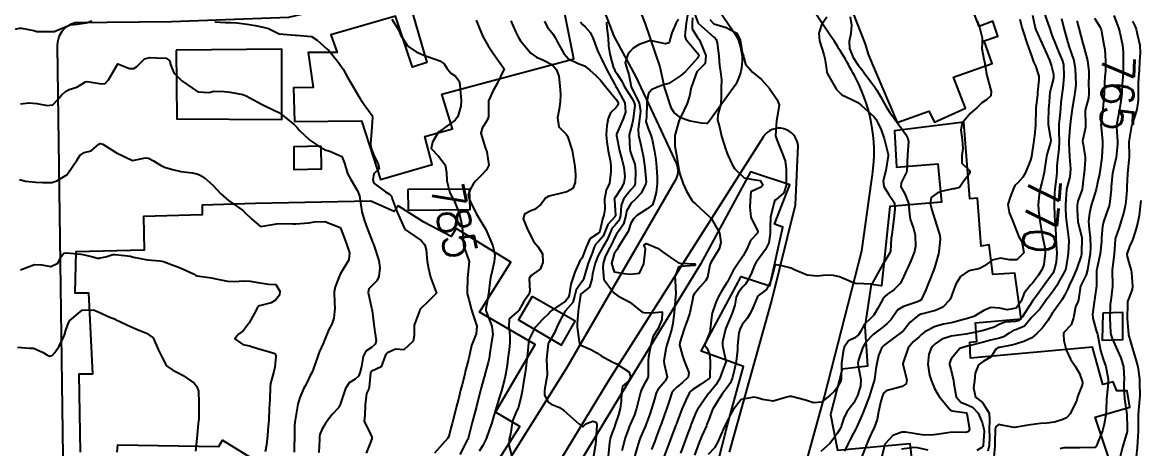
# Model space of a CAD drawing. Header units: metres. Extents: x 318500 to 325275, y 7408834 to 7428799.
# Drawn here: x 321905.5 to 322044.4, y 7422559.9 to 7422612.9 of the extents above; entities that cross this region are included whole.
import ezdxf
from ezdxf.enums import TextEntityAlignment as Align

# ---------------------------------------------------------------- set-up
doc = ezdxf.new("R2010")
doc.units = ezdxf.units.M
doc.header["$MEASUREMENT"] = 0
for name, color, linetype in [('Cotas', 45, 'Continuous'), ('Curvas de Nivel 1m', 11, 'Continuous'), ('Curvas de Nivel 5m', 15, 'Continuous'), ('Edificações', 30, 'Continuous'), ('Vias Primárias', 230, 'Continuous'), ('Vias Secundárias', 230, 'Continuous')]:
    doc.layers.add(name, color=color, linetype=linetype)
doc.styles.add('Style-STANDARD', font='STANDARD.shx')

msp = doc.modelspace()

# ---------------------------------------------------------------- linework, layer by layer
at = {"layer": 'Curvas de Nivel 1m', "flags": 128}
for points, elevation in [([(321988.17, 7422614.07), (321987.98, 7422612.81), (321987.8, 7422611.22), (321987.91, 7422610.81), (321989.36, 7422609.07), (321989.52, 7422608.79), (321989.51, 7422608.64), (321989.35, 7422608.45), (321987.86, 7422606.81), (321987.32, 7422606.28), (321985.79, 7422605.32), (321985.31, 7422605.16), (321985.05, 7422605.11), (321984.35, 7422604.86), (321983.65, 7422604.52), (321983.3, 7422604.07), (321983.07, 7422603.09), (321983.07, 7422602.87), (321983.02, 7422601.11), (321982.99, 7422600.87), (321982.97, 7422600.6), (321983.24, 7422599.73), (321983.59, 7422598.87), (321983.74, 7422598.35), (321984.02, 7422596.86), (321984.18, 7422595.87), (321984.29, 7422594.86), (321984.35, 7422593.67), (321984.36, 7422592.86), (321984.23, 7422591.76), (321984, 7422590.86), (321983.76, 7422590.22), (321983.11, 7422589.71), (321981.84, 7422588.89), (321981.46, 7422588.53), (321981.09, 7422587.95), (321980.84, 7422587.14), (321980.75, 7422586.9), (321980.1, 7422585.87), (321979.51, 7422584.92), (321979.33, 7422584.62), (321979.03, 7422584.14), (321978.7, 7422582.92), (321979, 7422581.89), (321980.21, 7422581.7), (321981, 7422581.61), (321982.15, 7422581.74), (321982.69, 7422582.87), (321982.89, 7422584.72), (321982.86, 7422584.87), (321982.71, 7422585.21), (321983.05, 7422585.43), (321984.4, 7422584.85), (321984.77, 7422584.58), (321985.04, 7422584.36), (321986.51, 7422583.34), (321987.02, 7422583), (321987.16, 7422582.96), (321989.02, 7422582.9), (321989.08, 7422582.79), (321989.07, 7422582.73), (321989.02, 7422582.69), (321987.26, 7422582.57), (321987.01, 7422582.48), (321986.57, 7422581.25), (321986.59, 7422580.82), (321986.66, 7422579.13), (321986.64, 7422578.82), (321986.52, 7422577.25), (321986.48, 7422576.82), (321986.29, 7422575.46), (321986.17, 7422574.83), (321985.89, 7422573.83), (321985.55, 7422572.83), (321985.42, 7422572.29), (321985.18, 7422570.84), (321985.23, 7422570.46), (321985.6, 7422568.83), (321985.35, 7422568.31), (321984.81, 7422567.69), (321984.44, 7422567.21), (321984.25, 7422566.85), (321984.01, 7422566.07), (321983.65, 7422564.86), (321983.43, 7422564.2), (321982.95, 7422562.87), (321982.9, 7422562.72), (321982.74, 7422562.37), (321982.28, 7422561.32), (321982.12, 7422560.88), (321981.86, 7422560.04), (321981.54, 7422558.89)], 778), ([(321988.74, 7422613.48), (321988.7, 7422612.8), (321988.72, 7422612.11), (321989.39, 7422611.01), (321989.56, 7422610.79), (321989.76, 7422610.41), (321990.4, 7422608.78), (321990.34, 7422607.78), (321989.33, 7422606.8), (321989.29, 7422606.75), (321988.58, 7422604.8), (321988.36, 7422603.74), (321988.07, 7422602.81), (321987.26, 7422601.09), (321987.14, 7422600.82), (321987.07, 7422600.63), (321986.56, 7422598.83), (321986.54, 7422597.5), (321986.69, 7422596.83), (321986.78, 7422596.41), (321987.02, 7422594.82), (321987.17, 7422594.03), (321987.57, 7422592.81), (321988.02, 7422591.93), (321988.68, 7422590.8), (321988.88, 7422590.56), (321989.12, 7422590.34), (321990.81, 7422588.77), (321991.1, 7422588.46), (321992.1, 7422586.75), (321992.29, 7422585.52), (321992.05, 7422584.75), (321991.02, 7422583.03), (321990.94, 7422582.86), (321990.92, 7422582.77), (321990.6, 7422581.17), (321990.37, 7422580.78), (321989.71, 7422580.04), (321988.96, 7422579.1), (321988.84, 7422578.91), (321988.81, 7422578.79), (321988.79, 7422578.62), (321988.41, 7422576.8), (321988.18, 7422576.05), (321987.71, 7422574.81), (321987.16, 7422573.1), (321987.14, 7422572.82), (321987.49, 7422571.43), (321987.73, 7422570.81), (321988.28, 7422569.36), (321988.19, 7422568.8), (321987.52, 7422568.11), (321986.81, 7422567.54), (321986.44, 7422567.19), (321986.19, 7422566.83), (321985.83, 7422565.79), (321985.53, 7422564.83), (321985.33, 7422564.27), (321984.82, 7422562.84), (321984.8, 7422562.79), (321984.75, 7422562.64), (321984.24, 7422561.34), (321984.05, 7422560.85), (321983.65, 7422559.8)], 777), ([(321988.72, 7422614.8), (321989.41, 7422612.9), (321989.45, 7422612.79), (321991.39, 7422611.08), (321991.56, 7422610.94), (321991.68, 7422610.77), (321991.8, 7422610.35), (321992.02, 7422608.76), (321992.1, 7422607.52), (321992.22, 7422606.76), (321992.35, 7422605.78), (321992.31, 7422604.75), (321992.32, 7422603.73), (321992.25, 7422602.76), (321991.91, 7422601.41), (321991.86, 7422600.76), (321992.09, 7422599.92), (321992.36, 7422598.75), (321992.89, 7422597.06), (321993.02, 7422596.74), (321993.07, 7422596.61), (321993.2, 7422596.31), (321993.67, 7422595.22), (321993.95, 7422594.73), (321995.16, 7422593.58), (321996.52, 7422593.34), (321997.16, 7422593.26), (321997.5, 7422592.68), (321997.34, 7422592.49), (321997.15, 7422592.39), (321995.99, 7422591.85), (321995.9, 7422590.7), (321995.88, 7422589.94), (321996.01, 7422588.7), (321996.85, 7422586.92), (321996.84, 7422586.69), (321995.97, 7422585.78), (321995.48, 7422584.71), (321995.34, 7422584.41), (321995.03, 7422583.89), (321994.24, 7422582.72), (321993.77, 7422581.97), (321993.12, 7422580.74), (321993.08, 7422580.65), (321992.99, 7422580.48), (321992.33, 7422579.39), (321991.93, 7422578.75), (321991.64, 7422578.07), (321991.21, 7422576.76), (321991.16, 7422576.54), (321990.96, 7422574.76), (321990.96, 7422574.71), (321990.9, 7422574.37), (321990.26, 7422572.77), (321990.53, 7422572.42), (321990.87, 7422571.63), (321990.96, 7422570.76), (321990.96, 7422570.66), (321990.92, 7422568.76), (321990.9, 7422568.69), (321990.83, 7422568.63), (321989.73, 7422567.87), (321988.81, 7422567.24), (321988.55, 7422567.05), (321988.32, 7422566.8), (321987.91, 7422565.92), (321987.44, 7422564.81), (321987.25, 7422564.34), (321986.75, 7422563.02), (321986.7, 7422562.87), (321986.68, 7422562.82), (321986.14, 7422561.41), (321985.92, 7422560.83), (321985.6, 7422559.95), (321985.17, 7422558.84)], 776), ([(322005.43, 7422613.56), (322004.79, 7422612.59), (322004.45, 7422611.55), (322004.55, 7422610.59), (322005.05, 7422608.9), (322005.15, 7422608.58), (322005.19, 7422608.41), (322005.35, 7422607.37), (322005.46, 7422606.7), (322005.5, 7422606.58), (322005.69, 7422606.22), (322006.65, 7422604.56), (322007.3, 7422603.9), (322008.53, 7422603.3), (322009.29, 7422602.93), (322009.79, 7422602.52), (322010.58, 7422601.82), (322011.27, 7422601.22), (322011.58, 7422600.81), (322011.75, 7422600.49), (322012.19, 7422599.54), (322012.57, 7422598.48), (322013.02, 7422596.65), (322013.05, 7422596.47), (322013.05, 7422596.33), (322012.78, 7422594.48), (322012.45, 7422593.2), (322012.53, 7422592.48), (322013.14, 7422591.52), (322013.83, 7422590.46), (322013.91, 7422589.66), (322013.75, 7422588.46), (322013.7, 7422587.85), (322013.5, 7422586.47), (322013.45, 7422586.08), (322013.35, 7422584.47), (322013.27, 7422584.23), (322013.03, 7422583.84), (322012.18, 7422582.48), (322011.77, 7422581.73), (322011.11, 7422580.5), (322011.06, 7422580.43), (322010.99, 7422580.37), (322009.07, 7422580.44), (322008.99, 7422580.45), (322008.74, 7422580.53), (322007, 7422581.26), (322006.08, 7422581.48), (322005, 7422581.44), (322004.26, 7422581.33), (322003, 7422581.47), (322001.52, 7422582.11), (322001.02, 7422582.33), (321999.84, 7422582.65), (321999.14, 7422582.77), (321999.02, 7422582.7), (321999, 7422582.66), (321998.56, 7422581.1), (321998.44, 7422580.67), (321997.96, 7422579.69), (321996.96, 7422578.93), (321996.84, 7422578.81), (321996.77, 7422578.69), (321996.24, 7422577.4), (321995.92, 7422576.7), (321995.54, 7422576.1), (321994.92, 7422575.35), (321994.61, 7422574.71), (321994.5, 7422574.31), (321994.35, 7422572.72), (321994.33, 7422572.17), (321994.17, 7422570.72), (321993.94, 7422569.63), (321993.7, 7422568.73), (321993.46, 7422568.09), (321992.81, 7422567.18), (321992.61, 7422566.93), (321992.49, 7422566.74), (321991.82, 7422565.71), (321991.24, 7422564.76), (321991.1, 7422564.44), (321990.76, 7422563.52), (321990.55, 7422562.96), (321990.47, 7422562.76), (321989.94, 7422561.56), (321989.63, 7422560.78), (321988.99, 7422559.08)], 774), ([(322008.36, 7422613.61), (322008.5, 7422612.54), (322008.43, 7422611.51), (322008.21, 7422610.54), (322008.26, 7422609.66), (322008.7, 7422608.54), (322009.35, 7422607.59), (322009.82, 7422607), (322010.15, 7422606.52), (322011.32, 7422604.98), (322011.65, 7422604.49), (322012.1, 7422603.68), (322012.78, 7422602.48), (322012.96, 7422602.16), (322013.27, 7422601.68), (322014.16, 7422600.46), (322015.24, 7422598.98), (322015.52, 7422598.45), (322015.58, 7422598.09), (322015.48, 7422596.45), (322015.39, 7422594.65), (322015.38, 7422594.45), (322015.34, 7422594.28), (322015.17, 7422593.94), (322014.67, 7422592.94), (322014.64, 7422592.46), (322015.14, 7422591.57), (322015.6, 7422590.44), (322015.7, 7422589.04), (322015.78, 7422588.44), (322016.23, 7422587.29), (322016.43, 7422586.43), (322016.45, 7422585.03), (322016.32, 7422584.43), (322015.86, 7422583.27), (322015.49, 7422582.44), (322015.35, 7422582.11), (322015, 7422581.36), (322014.71, 7422580.73), (322014.54, 7422580.45), (322013.77, 7422579.67), (322012.97, 7422579.1), (322012.64, 7422578.8), (322012.41, 7422578.48), (322011.73, 7422577.27), (322011.27, 7422576.5), (322011.12, 7422576.32), (322010.94, 7422576.18), (322010.1, 7422575.34), (322009.68, 7422574.52), (322009.39, 7422574.04), (322008.9, 7422573.67), (322008.14, 7422573.29), (322007.61, 7422572.54), (322007.45, 7422571.97), (322007.27, 7422570.55), (322007.28, 7422570.12), (322007.23, 7422568.55), (322007.13, 7422568.24), (322006.82, 7422567.6), (322006.34, 7422567.02), (322005.86, 7422566.56), (322004.79, 7422565.67), (322003.79, 7422565.6), (322002.79, 7422565.91), (322001.06, 7422566.37), (322000.8, 7422566.4), (322000.48, 7422566.32), (321998.79, 7422565.82), (321997.45, 7422566.02), (321996.8, 7422566.22), (321996.41, 7422566.29), (321994.79, 7422566), (321993.82, 7422564.72), (321993.45, 7422564.05), (321992.75, 7422562.74), (321992.13, 7422561.34), (321991.88, 7422560.75), (321991.47, 7422560), (321990.7, 7422559.16)], 773), ([(322032.41, 7422614.22), (322032.96, 7422612.68), (322033.09, 7422612.21), (322033.41, 7422611.31), (322033.84, 7422610.2), (322034.2, 7422609.38), (322034.7, 7422608.19), (322034.83, 7422607.66), (322034.88, 7422606.19), (322034.78, 7422604.72), (322034.7, 7422604.19), (322034.52, 7422602.96), (322034.46, 7422602.19), (322034.39, 7422601.31), (322034.28, 7422600.19), (322034.26, 7422599.18), (322034.3, 7422598.19), (322034.28, 7422597.13), (322034.16, 7422596.2), (322034.04, 7422595.05), (322034, 7422594.2), (322033.92, 7422593.44), (322033.76, 7422592.2), (322033.71, 7422591.63), (322033.67, 7422590.2), (322033.74, 7422588.83), (322033.79, 7422588.2), (322033.85, 7422587.43), (322033.9, 7422586.2), (322033.95, 7422585.3), (322034.01, 7422584.2), (322033.94, 7422583.1), (322033.75, 7422582.2), (322033.52, 7422581.7), (322033, 7422580.97), (322032.67, 7422580.54), (322032.43, 7422580.22), (322031.82, 7422579.37), (322030.98, 7422578.23), (322029.71, 7422576.25), (322029.35, 7422575.84), (322028.93, 7422575.7), (322027.6, 7422575.61), (322026.93, 7422575.37), (322026.22, 7422575), (322024.91, 7422574.59), (322023.75, 7422574.33), (322022.91, 7422574.18), (322022.72, 7422574.15), (322020.9, 7422573.87), (322019.75, 7422573.53), (322018.89, 7422572.92), (322018.62, 7422572.66), (322018.41, 7422572.4), (322018.13, 7422571.66), (322017.97, 7422570.4), (322018.2, 7422569.04), (322018.42, 7422568.4), (322018.82, 7422567.4), (322019.39, 7422566.38), (322020.78, 7422564.74), (322021.03, 7422564.62), (322022.78, 7422564.36), (322022.81, 7422564.34), (322022.83, 7422564.29), (322023.15, 7422562.33), (322023.06, 7422562.02), (322022.74, 7422561.9), (322021.17, 7422561.94), (322020.74, 7422561.91), (322019.4, 7422561.72), (322018.74, 7422561.64), (322017.55, 7422561.59), (322016.74, 7422561.7), (322015.21, 7422561.97), (322014.74, 7422561.97), (322013.66, 7422561.53), (322012.72, 7422560.54), (322012.69, 7422560.5), (322012.68, 7422560.47), (322012.66, 7422560.42), (322012.17, 7422558.48)], 769), ([(321896.43, 7422612.99), (321897.39, 7422612.86), (321898.72, 7422612.68), (321899.39, 7422612.59), (321901.07, 7422612.28), (321901.38, 7422612.19), (321902.41, 7422611.95), (321903.38, 7422611.86), (321904.01, 7422611.93), (321905.11, 7422612.19), (321905.38, 7422612.2), (321906.91, 7422611.89), (321907.29, 7422611.79), (321907.38, 7422611.79), (321907.46, 7422611.79), (321909.39, 7422611.75), (321909.47, 7422611.78), (321909.62, 7422611.86), (321911.4, 7422612.6), (321912.26, 7422612.68), (321913.4, 7422612.85), (321914.11, 7422613.09)], 786), ([(321929.4, 7422612.96), (321930.71, 7422612.87), (321931.4, 7422612.87), (321932.12, 7422612.83), (321933.4, 7422612.7), (321934.4, 7422612.52), (321935.4, 7422612.31), (321936.06, 7422612.16), (321937.39, 7422611.48), (321939.39, 7422611.3), (321939.55, 7422611.3), (321941.39, 7422611.15), (321942.11, 7422610.69), (321943.36, 7422609.59), (321943.56, 7422609.4), (321944.63, 7422608.09), (321945.15, 7422607.38), (321945.33, 7422607.1), (321945.94, 7422606), (321946.31, 7422605.37), (321947.29, 7422603.68), (321947.5, 7422603.35), (321948.05, 7422602.56), (321948.93, 7422601.32), (321948.99, 7422601.07), (321948.87, 7422599.33), (321948.72, 7422597.82), (321948.78, 7422597.33), (321949.18, 7422596.29), (321949.69, 7422595.31), (321949.8, 7422594.68), (321949.16, 7422594.06), (321949.01, 7422593.32), (321949.14, 7422592.91), (321950.61, 7422591.82), (321951.12, 7422591.55), (321951.33, 7422591.3), (321951.44, 7422590.98), (321952.06, 7422589.29), (321952.38, 7422588.58), (321952.96, 7422587.27), (321953.07, 7422587.12), (321953.45, 7422586.88), (321955.05, 7422585.8), (321955.48, 7422585.24), (321955.65, 7422584.61), (321955.8, 7422583.23), (321955.93, 7422582.3), (321956.19, 7422581.23), (321956.96, 7422579.22), (321955.95, 7422578.23), (321954.93, 7422577.24), (321954.17, 7422575.25), (321954.16, 7422573.98), (321954.06, 7422573.25), (321952.87, 7422572.18), (321951.84, 7422572.26), (321950.86, 7422571.82), (321950.62, 7422571.54), (321950.51, 7422571.3), (321950.07, 7422570.08), (321948.83, 7422569.48), (321948.75, 7422569.32), (321948.58, 7422567.55), (321948.52, 7422567.32), (321948.23, 7422566.77), (321948.09, 7422565.33), (321948.03, 7422564.06), (321947.97, 7422563.33), (321948.73, 7422561.71), (321948.9, 7422561.32), (321948.9, 7422561.14), (321948.71, 7422560.59), (321948.19, 7422559.33)], 786), ([(321961.86, 7422613.16), (321962.19, 7422612.37), (321962.69, 7422611.15), (321963.37, 7422609.98), (321963.94, 7422609.13), (321965.33, 7422607.11), (321964.39, 7422605.12), (321963.99, 7422604.44), (321963.4, 7422603.14), (321963.39, 7422603.03), (321963.42, 7422601.14), (321963.25, 7422600.74), (321962.61, 7422599.77), (321962.44, 7422599.15), (321963, 7422597.34), (321963.08, 7422597.14), (321963.19, 7422596.79), (321963.45, 7422595.14), (321963.16, 7422594.58), (321962.46, 7422593.84), (321961.8, 7422593.15), (321961.5, 7422592.8), (321961.13, 7422592.14), (321960.88, 7422591.4), (321960.91, 7422591.16), (321961.11, 7422590.67), (321961.87, 7422589.15), (321963.07, 7422587.14), (321963.96, 7422585.13), (321964.2, 7422583.95), (321964.12, 7422583.12), (321963.87, 7422582), (321963.64, 7422581.13), (321963.55, 7422580.56), (321963.42, 7422579.13), (321963.09, 7422577.29), (321963.07, 7422577.14), (321963.12, 7422576.95), (321963.83, 7422575.13), (321963.92, 7422574.1), (321963.76, 7422573.13), (321963.55, 7422571.82), (321963.47, 7422571.13), (321963.37, 7422570.62), (321962.96, 7422569.14), (321962.93, 7422569.04), (321962.82, 7422568.68), (321962.47, 7422567.47), (321962.39, 7422567.14), (321962.07, 7422565.86), (321961.89, 7422565.15), (321961.67, 7422564.25), (321961.39, 7422563.15), (321961.26, 7422562.64), (321960.88, 7422561.16), (321960.83, 7422561.05), (321960.72, 7422560.87), (321959.84, 7422559.17)], 784), ([(321966.19, 7422613.1), (321966.74, 7422611.75), (321967.07, 7422611.09), (321967.38, 7422610.59), (321968.65, 7422609.07), (321969.35, 7422608.56), (321970.14, 7422608.26), (321971.34, 7422607.64), (321971.86, 7422607.02), (321972.12, 7422606.22), (321972.27, 7422605.02), (321972.36, 7422603.95), (321972.32, 7422603.02), (321972.18, 7422602.1), (321971.99, 7422601.02), (321972.15, 7422599.93), (321973.04, 7422599), (321973.23, 7422598.75), (321973.8, 7422596.99), (321973.94, 7422596.24), (321974.12, 7422594.99), (321974.2, 7422593.95), (321974.19, 7422592.99), (321973.88, 7422592.25), (321973.13, 7422591.84), (321972.48, 7422591.66), (321971.12, 7422591.33), (321970.88, 7422591.28), (321970.48, 7422591.04), (321969.92, 7422590.24), (321969.1, 7422589.64), (321968.68, 7422589.48), (321967.86, 7422589.07), (321967.7, 7422588.46), (321968.27, 7422587.07), (321969.05, 7422585.63), (321969.55, 7422585.05), (321970.12, 7422584.13), (321970.15, 7422583.04), (321969.83, 7422582.23), (321969, 7422581.64), (321968.67, 7422581.39), (321968.46, 7422581.07), (321968.54, 7422579.49), (321968.41, 7422579.07), (321967.81, 7422578.21), (321967.18, 7422577.08), (321967.06, 7422576.95), (321966.94, 7422576.88), (321965.98, 7422576.04), (321965.91, 7422575.1), (321966.04, 7422573.94), (321966.04, 7422573.09), (321965.95, 7422572.17), (321965.82, 7422571.1), (321965.71, 7422570.23), (321965.53, 7422569.1), (321965.4, 7422568.52), (321965, 7422567.11), (321964.79, 7422566.46), (321964.38, 7422565.12), (321964.03, 7422563.85), (321963.8, 7422563.12), (321963.52, 7422562.34), (321963.1, 7422561.13), (321962.71, 7422560.3), (321962.26, 7422559.59)], 783), ([(321970.35, 7422613.05), (321970.71, 7422612.35), (321971.39, 7422611.46), (321971.67, 7422611.03), (321971.96, 7422610.45), (321972.77, 7422609.02), (321973.35, 7422608.38), (321974.55, 7422607.79), (321975.34, 7422607.5), (321976, 7422606.97), (321976.7, 7422606.34), (321977.32, 7422605.74), (321977.93, 7422604.94), (321979.29, 7422603.29), (321979.5, 7422602.93), (321979.51, 7422602.69), (321979.27, 7422602.32), (321978.54, 7422601.65), (321978.28, 7422600.94), (321978.1, 7422600.08), (321978.03, 7422598.94), (321978.1, 7422598.05), (321978.29, 7422596.94), (321978.58, 7422595.54), (321978.62, 7422594.94), (321978.61, 7422594.38), (321978.43, 7422592.93), (321978.03, 7422592.04), (321977.82, 7422590.94), (321977.85, 7422589.68), (321977.74, 7422588.94), (321977.58, 7422588.45), (321977.25, 7422586.95), (321977.2, 7422586.81), (321977.07, 7422586.69), (321976.01, 7422586.01), (321975.54, 7422584.97), (321975.03, 7422583.62), (321974.77, 7422583.24), (321974.61, 7422582.98), (321974.14, 7422581.85), (321973.84, 7422580.99), (321973.64, 7422580.34), (321973.41, 7422579), (321973.31, 7422578.65), (321972.95, 7422578.26), (321971.17, 7422577.03), (321971.05, 7422576.91), (321970.94, 7422576.75), (321970.07, 7422575.9), (321969.27, 7422575.05), (321969.12, 7422574.84), (321968.9, 7422574.43), (321968.45, 7422573.51), (321968.37, 7422573.07), (321968.24, 7422571.69), (321968.16, 7422571.07), (321968.02, 7422569.89), (321967.92, 7422569.07), (321967.77, 7422568.11), (321967.59, 7422567.07), (321967.45, 7422566.41), (321967.11, 7422565.08), (321967.02, 7422564.83), (321966.77, 7422564.27), (321966.41, 7422563.43), (321966.34, 7422563.09), (321966.13, 7422561.69), (321965.98, 7422561.09), (321965.94, 7422560.32), (321966.25, 7422559.09)], 782), ([(321974.84, 7422612.99), (321975.08, 7422612.65), (321975.4, 7422612.37), (321976.05, 7422611.63), (321976.37, 7422610.97), (321976.93, 7422609.4), (321977.14, 7422608.95), (321977.35, 7422608.54), (321978.15, 7422606.94), (321979.08, 7422605.17), (321979.21, 7422604.93), (321979.31, 7422604.79), (321980.33, 7422602.91), (321980.43, 7422601.74), (321980.14, 7422600.92), (321979.32, 7422599.02), (321979.3, 7422598.93), (321979.29, 7422598.86), (321979.68, 7422596.92), (321980.01, 7422595.74), (321980.21, 7422594.91), (321980.33, 7422593.74), (321980.2, 7422592.91), (321979.84, 7422592.21), (321979.12, 7422591.11), (321979.05, 7422590.99), (321979.03, 7422590.92), (321979.04, 7422590.84), (321979.11, 7422590.19), (321979.2, 7422588.92), (321979.19, 7422588.83), (321979.1, 7422588.73), (321978.23, 7422587.79), (321977.9, 7422586.94), (321977.66, 7422586.34), (321977.05, 7422585.64), (321976.7, 7422585.3), (321976.53, 7422584.96), (321976.27, 7422584.2), (321975.79, 7422582.97), (321975.6, 7422582.38), (321975.21, 7422580.98), (321975.14, 7422580.82), (321974.98, 7422580.64), (321974.29, 7422579.67), (321974.12, 7422578.99), (321973.86, 7422578.08), (321972.94, 7422577), (321972.21, 7422575.72), (321971.89, 7422575.02), (321971.62, 7422574.3), (321970.88, 7422573.11), (321970.85, 7422573.06), (321970.83, 7422573.03), (321970.82, 7422572.97), (321970.62, 7422571.03), (321970.68, 7422569.18), (321970.68, 7422569.03), (321970.41, 7422567.43), (321970.34, 7422567.04), (321970.35, 7422566.59), (321970.79, 7422565.74), (321971.2, 7422565.44), (321972.23, 7422565.01), (321972.77, 7422564.65), (321974.64, 7422562.98), (321974.75, 7422562.89), (321975.11, 7422562.61), (321975.48, 7422562.97), (321976.37, 7422563.34), (321976.75, 7422563.18), (321976.86, 7422562.95), (321976.86, 7422562.83), (321976.75, 7422560.95), (321976.71, 7422560.43), (321976.46, 7422558.95)], 781), ([(321987, 7422613.25), (321986.72, 7422612.83), (321986.17, 7422611.61), (321985.96, 7422610.84), (321985.84, 7422610.38), (321985.38, 7422610.22), (321983.64, 7422610.62), (321983.39, 7422610.63), (321982.12, 7422610.15), (321981.37, 7422609.68), (321980.99, 7422609.28), (321980.73, 7422608.91), (321980.4, 7422607.86), (321980.68, 7422606.91), (321980.84, 7422606.42), (321981.14, 7422604.9), (321981.3, 7422604.53), (321982.14, 7422602.89), (321982.29, 7422601.86), (321982.16, 7422600.89), (321981.98, 7422599.63), (321982.02, 7422598.89), (321982.27, 7422597.83), (321982.49, 7422596.88), (321982.62, 7422596.3), (321982.83, 7422594.88), (321982.98, 7422593.05), (321982.95, 7422592.87), (321982.35, 7422591.66), (321981.61, 7422590.89), (321981.12, 7422590.43), (321980.56, 7422589.45), (321980.46, 7422588.91), (321980.18, 7422587.81), (321979.56, 7422586.92), (321979.34, 7422586.64), (321979.06, 7422586.11), (321978.67, 7422585.3), (321978.48, 7422584.93), (321977.89, 7422583.8), (321977.64, 7422582.94), (321977.59, 7422582.37), (321977.75, 7422580.94), (321978.97, 7422579.28), (321979.47, 7422578.91), (321980.95, 7422578.12), (321981.62, 7422577.57), (321982.51, 7422576.88), (321982.94, 7422576.77), (321984.09, 7422576.85), (321984.94, 7422576.92), (321984.98, 7422576.84), (321984.98, 7422576.8), (321984.93, 7422575.96), (321984.49, 7422574.85), (321983.85, 7422573.9), (321983.56, 7422572.86), (321983.27, 7422571.27), (321983.23, 7422570.86), (321983.26, 7422570.46), (321983.25, 7422568.86), (321983.13, 7422568.56), (321982.82, 7422568.04), (321982.42, 7422567.26), (321982.29, 7422566.88), (321982.12, 7422566.21), (321981.8, 7422564.88), (321981.54, 7422564.12), (321980.99, 7422562.9), (321980.92, 7422562.73), (321980.74, 7422562.24), (321980.39, 7422561.23), (321980.29, 7422560.9), (321979.96, 7422559.65)], 779), ([(322024.14, 7422613.04), (322024.42, 7422612.32), (322024.73, 7422610.99), (322024.76, 7422610.32), (322024.72, 7422609.66), (322024.94, 7422608.32), (322025.03, 7422607.99), (322025.34, 7422606.31), (322025.87, 7422604.3), (322025.83, 7422603.78), (322025.29, 7422603.26), (322024.72, 7422602.89), (322024.14, 7422602.33), (322023.27, 7422601.58), (322022.25, 7422600.36), (322022.09, 7422599.51), (322022.27, 7422598.35), (322022.34, 7422597.22), (322022.21, 7422596.35), (322022.22, 7422595.38), (322023.18, 7422594.5), (322023.23, 7422594.39), (322023.23, 7422594.34), (322023.23, 7422594.29), (322023.18, 7422594.09), (322022.41, 7422593.1), (322021.91, 7422592.36), (322021.3, 7422592.22), (322021.15, 7422592.2), (322019.66, 7422591.87), (322019.14, 7422591.68), (322018.39, 7422591.14), (322018.26, 7422590.4), (322018.44, 7422589.73), (322018.84, 7422588.39), (322019.09, 7422587.62), (322019.47, 7422586.39), (322019.51, 7422585.94), (322019.36, 7422584.39), (322019.31, 7422584.11), (322019.03, 7422583.09), (322018.8, 7422582.39), (322018.31, 7422581.09), (322018.04, 7422580.4), (322017.74, 7422579.65), (322017.16, 7422578.42), (322016.96, 7422578.27), (322016.69, 7422578.15), (322014.95, 7422577.57), (322014.26, 7422577.15), (322013.75, 7422576.46), (322013.42, 7422575.98), (322012.93, 7422575.47), (322012.39, 7422575), (322011.74, 7422574.49), (322011.26, 7422574.14), (322010.9, 7422573.8), (322010.3, 7422573.1), (322009.92, 7422572.51), (322009.4, 7422571.06), (322009.31, 7422570.52), (322009.37, 7422570), (322009.68, 7422568.52), (322009.64, 7422567.69), (322009.27, 7422566.52), (322008.79, 7422565.6), (322008.32, 7422565), (322007.98, 7422564.54), (322007.57, 7422563.74), (322007.16, 7422562.55), (322007.03, 7422562.26), (322006.74, 7422561.79), (322006.21, 7422561.07), (322005.81, 7422560.56), (322004.71, 7422559.53)], 772), ([(322029.43, 7422613.31), (322029.61, 7422612.45), (322029.67, 7422612.26), (322029.78, 7422611.88), (322030.33, 7422610.25), (322030.88, 7422608.73), (322031.03, 7422608.23), (322031.12, 7422607.99), (322031.35, 7422607.51), (322031.78, 7422606.23), (322031.8, 7422605.76), (322031.63, 7422604.23), (322031.6, 7422603.93), (322031.43, 7422602.23), (322031.42, 7422602.09), (322031.37, 7422600.23), (322031.36, 7422600.13), (322031.24, 7422598.81), (322031.16, 7422598.3), (322031.15, 7422598.23), (322030.91, 7422596.53), (322030.87, 7422596.23), (322030.75, 7422595.79), (322030.12, 7422594.25), (322029.78, 7422593.64), (322029.16, 7422592.96), (322028.79, 7422592.63), (322028.64, 7422592.27), (322028.22, 7422591.19), (322027.94, 7422590.28), (322028.09, 7422589.26), (322028.51, 7422588.27), (322029.08, 7422586.79), (322029.31, 7422586.26), (322029.65, 7422585.66), (322029.93, 7422584.25), (322029.03, 7422583.38), (322028.15, 7422583.4), (322027.03, 7422583.6), (322026, 7422583.33), (322025.02, 7422582.64), (322024.45, 7422582.32), (322023.29, 7422582.06), (322023.01, 7422581.98), (322022.04, 7422581.32), (322021.47, 7422580.36), (322021.34, 7422580.01), (322020.97, 7422579.04), (322020.79, 7422578.55), (322020.7, 7422578.37), (322019.85, 7422577.48), (322018.95, 7422577.08), (322017.15, 7422576.62), (322016.94, 7422576.54), (322016.73, 7422576.42), (322015.77, 7422575.59), (322014.91, 7422574.53), (322014.88, 7422574.48), (322014.84, 7422574.45), (322013.72, 7422573.64), (322012.89, 7422573.03), (322012.57, 7422572.79), (322012.26, 7422572.48), (322011.88, 7422571.49), (322011.64, 7422570.49), (322011.52, 7422569.82), (322011.35, 7422568.49), (322011.24, 7422568.08), (322010.8, 7422566.62), (322010.78, 7422566.52), (322010.77, 7422566.5), (322010.75, 7422566.45), (322009.98, 7422564.51), (322009.64, 7422563.65), (322009.12, 7422562.52), (322008.99, 7422562.28), (322008.74, 7422561.82), (322008.29, 7422560.97), (322008.08, 7422560.54), (322007.64, 7422559.61)], 771), ([(322034.61, 7422613.37), (322034.9, 7422612.19), (322035.39, 7422610.37), (322035.45, 7422610.18), (322035.48, 7422610.09), (322036.14, 7422608.17), (322036.31, 7422607.13), (322036.35, 7422606.16), (322036.36, 7422605.13), (322036.27, 7422604.17), (322036.12, 7422603.34), (322035.93, 7422602.17), (322035.7, 7422600.61), (322035.66, 7422600.17), (322035.63, 7422599.8), (322035.53, 7422598.18), (322035.53, 7422597.87), (322035.59, 7422596.17), (322035.7, 7422594.68), (322035.69, 7422594.17), (322035.63, 7422593.72), (322035.24, 7422592.18), (322035.23, 7422592.1), (322035.13, 7422590.92), (322035.08, 7422590.22), (322035.08, 7422590.18), (322035.08, 7422590.14), (322035.11, 7422589.59), (322035.19, 7422588.27), (322035.2, 7422588.18), (322035.22, 7422588.06), (322035.48, 7422586.17), (322035.51, 7422585.73), (322035.43, 7422584.17), (322035.15, 7422582.31), (322035.11, 7422582.18), (322035.09, 7422582.11), (322035.02, 7422581.98), (322034.37, 7422580.81), (322034.01, 7422580.19), (322033.62, 7422579.56), (322032.97, 7422578.75), (322032.73, 7422578.45), (322032.57, 7422578.21), (322031.91, 7422577.26), (322030.94, 7422576.29), (322030.89, 7422576.23), (322030.02, 7422575.15), (322028.92, 7422574.68), (322028.59, 7422574.59), (322028.1, 7422574.27), (322027.39, 7422573.79), (322026.9, 7422573.64), (322025.79, 7422573.4), (322024.89, 7422573.14), (322023.28, 7422572.72), (322022.88, 7422572.64), (322021.97, 7422572.35), (322020.87, 7422571.08), (322020.7, 7422570.53), (322020.7, 7422570.37), (322020.85, 7422569.78), (322021.19, 7422568.36), (322021.24, 7422567.95), (322021.53, 7422566.36), (322022.11, 7422565.67), (322022.79, 7422565.41), (322023.54, 7422565.08), (322024.24, 7422564.32), (322024.76, 7422563.15), (322024.96, 7422562.31), (322024.97, 7422562.09), (322024.86, 7422560.31), (322024.84, 7422560.19), (322024.72, 7422560.04), (322024.07, 7422559.67)], 768), ([(322036.5, 7422613.1), (322036.75, 7422612.17), (322037.26, 7422610.29), (322037.3, 7422610.16), (322037.39, 7422609.86), (322037.83, 7422608.15), (322037.99, 7422606.78), (322037.98, 7422606.14), (322037.97, 7422605.5), (322038.01, 7422604.14), (322037.95, 7422603.49), (322037.6, 7422602.15), (322037.56, 7422601.87), (322037.6, 7422600.15), (322037.58, 7422599.82), (322037.23, 7422598.33), (322037.2, 7422598.18), (322037.2, 7422598.15), (322037.23, 7422597.97), (322037.52, 7422596.15), (322037.53, 7422595.82), (322037.4, 7422594.15), (322037.38, 7422593.95), (322037.16, 7422592.15), (322037.15, 7422592.11), (322036.62, 7422590.66), (322036.55, 7422590.16), (322036.54, 7422589.58), (322036.63, 7422588.16), (322037.07, 7422586.3), (322037.11, 7422586.15), (322037.12, 7422586.1), (322037.1, 7422584.15), (322037.1, 7422584.09), (322037.04, 7422583.88), (322036.45, 7422582.16), (322036.01, 7422581.16), (322035.54, 7422580.17), (322035.37, 7422579.79), (322034.97, 7422578.96), (322034.69, 7422578.46), (322034.51, 7422578.19), (322033.45, 7422576.71), (322033.13, 7422576.21), (322033.06, 7422576.09), (322032.94, 7422575.88), (322032.22, 7422574.91), (322031.55, 7422574.22), (322031.22, 7422573.92), (322030.9, 7422573.69), (322029.92, 7422573.22), (322028.89, 7422572.91), (322028.38, 7422572.77), (322026.88, 7422572.49), (322026.72, 7422572.46), (322026.46, 7422572.29), (322025.86, 7422571.31), (322024.86, 7422570.73), (322024.28, 7422570.32), (322023.87, 7422569.3), (322023.77, 7422568.33), (322023.67, 7422567.48), (322023.9, 7422566.32), (322024.41, 7422565.93), (322024.79, 7422565.63), (322025.63, 7422564.3), (322025.64, 7422563.43), (322025.62, 7422562.3), (322025.65, 7422561.39), (322025.6, 7422560.3), (322025.44, 7422559.57)], 767), ([(322038.7, 7422613.41), (322039.42, 7422612.3), (322039.48, 7422612.19), (322039.5, 7422612.13), (322039.54, 7422612.01), (322039.88, 7422610.12), (322039.97, 7422609.54), (322040.08, 7422608.12), (322040.05, 7422606.82), (322039.99, 7422606.12), (322039.96, 7422605.49), (322039.9, 7422604.12), (322039.86, 7422603.56), (322039.74, 7422602.12), (322039.52, 7422600.38), (322039.49, 7422600.13), (322039.51, 7422599.87), (322039.69, 7422598.12), (322039.7, 7422597.64), (322039.6, 7422596.12), (322039.36, 7422594.31), (322039.33, 7422594.13), (322039.31, 7422594), (322039.17, 7422593.36), (322038.94, 7422592.34), (322038.89, 7422592.13), (322038.48, 7422590.78), (322038.28, 7422590.14), (322038.07, 7422589.18), (322037.97, 7422588.14), (322038.03, 7422587.2), (322038.16, 7422586.14), (322038.22, 7422584.97), (322038.17, 7422584.14), (322038.01, 7422583.16), (322037.82, 7422582.14), (322037.66, 7422581.5), (322036.99, 7422580.18), (322036.98, 7422580.16), (322036.7, 7422578.42), (322036.61, 7422578.16), (322036.34, 7422577.55), (322036.07, 7422576.16), (322035.79, 7422575.31), (322034.91, 7422574.33), (322034.85, 7422574.24), (322034.84, 7422574.18), (322034.9, 7422573.37), (322035.18, 7422572.18), (322035.72, 7422571.02), (322036.29, 7422570.16), (322036.85, 7422569.23), (322037.21, 7422568.15), (322037.17, 7422567.8), (322036.81, 7422566.9), (322036.6, 7422566.35), (322036.56, 7422566.15), (322036.46, 7422565.82), (322035.62, 7422564.17), (322035.21, 7422563.73), (322034.77, 7422563.52), (322033.75, 7422563.21), (322032.76, 7422563.07), (322031.97, 7422563.01), (322030.76, 7422562.87), (322030.2, 7422562.8), (322028.75, 7422562.53), (322028.45, 7422562.57), (322026.76, 7422562.92), (322026.42, 7422562.63), (322026.37, 7422562.29), (322026.33, 7422560.69), (322026.32, 7422560.29), (322026.18, 7422558.82)], 766), ([(322043.43, 7422613.07), (322043.75, 7422612.4), (322043.86, 7422612.07), (322044.02, 7422611.46), (322044.33, 7422610.07), (322044.38, 7422609.06), (322044.31, 7422608.07), (322044.23, 7422606.95), (322044.17, 7422606.07), (322044.13, 7422605.26), (322044.12, 7422604.07), (322044.11, 7422603.25), (322043.94, 7422602.07), (322043.33, 7422600.14), (322043.31, 7422600.07), (322043.3, 7422600.03), (322043.26, 7422599.81), (322042.99, 7422598.31), (322042.98, 7422598.07), (322043.01, 7422596.27), (322042.99, 7422596.07), (322042.95, 7422595.82), (322042.8, 7422594.08), (322042.73, 7422592.5), (322042.71, 7422592.08), (322042.61, 7422590.6), (322042.53, 7422590.08), (322042.33, 7422589.3), (322041.97, 7422588.09), (322041.76, 7422587.42), (322041.3, 7422586.1), (322041.27, 7422585.9), (322041.16, 7422584.1), (322041.03, 7422583.12), (322040.91, 7422582.1), (322040.95, 7422580.14), (322040.95, 7422580.1), (322040.72, 7422578.34), (322040.69, 7422578.1), (322040.66, 7422577.81), (322040.59, 7422576.11), (322040.68, 7422574.34), (322040.73, 7422574.1), (322040.9, 7422573.61), (322041.54, 7422572.09), (322041.97, 7422571.18), (322042.32, 7422570.08), (322042.37, 7422568.54), (322042.34, 7422568.08), (322042.33, 7422567.58), (322042.42, 7422566.08), (322042.72, 7422564.13), (322042.73, 7422564.07), (322042.76, 7422562.57), (322042.76, 7422562.07), (322042.75, 7422562.02), (322042.16, 7422560.08), (322041.87, 7422558.92)], 764), ([(321905.26, 7422602.76), (321906.27, 7422602.89), (321907.26, 7422602.83), (321908.58, 7422602.55), (321909.26, 7422602.67), (321909.84, 7422603.28), (321910.35, 7422603.84), (321910.83, 7422604.29), (321911.29, 7422604.56), (321912.26, 7422604.85), (321913.31, 7422605.5), (321913.55, 7422605.56), (321915.3, 7422605.25), (321915.76, 7422605.31), (321916.2, 7422605.77), (321917.33, 7422607.75), (321918.79, 7422607.19), (321919.32, 7422607.19), (321919.66, 7422607.38), (321919.99, 7422607.71), (321920.66, 7422608.39), (321921.34, 7422608.53), (321922.15, 7422608.5), (321923.34, 7422608.45), (321923.79, 7422608.11), (321923.89, 7422607.66), (321924.3, 7422606.64), (321925.31, 7422605.64), (321927.29, 7422604.28), (321928.69, 7422604.2), (321929.29, 7422604.34), (321930.55, 7422604.31), (321931.29, 7422604.23), (321932.89, 7422603.94), (321933.28, 7422603.78), (321933.74, 7422603.53), (321935.27, 7422602.7), (321936.74, 7422602), (321937.25, 7422601.73), (321937.63, 7422601.48), (321939.24, 7422600.21), (321939.62, 7422599.84), (321939.92, 7422599.45), (321941.21, 7422598.24), (321942.46, 7422597.41), (321943.19, 7422597), (321943.67, 7422596.91), (321945.18, 7422596.24), (321945.5, 7422595.38), (321945.89, 7422594.1), (321946.28, 7422593.36), (321947.13, 7422591.94), (321947.37, 7422591.35), (321947.43, 7422591.03), (321947.67, 7422589.34), (321947.98, 7422588.24), (321948.33, 7422587.33), (321949.04, 7422585.49), (321949.11, 7422585.32), (321949.15, 7422585.21), (321949.78, 7422583.31), (321949.91, 7422582.4), (321949.78, 7422581.31), (321949.54, 7422580.76), (321948.97, 7422580.24), (321948.53, 7422579.77), (321948.43, 7422579.33), (321948.86, 7422577.39), (321948.88, 7422577.32), (321948.89, 7422577.28), (321948.93, 7422577.09), (321949.16, 7422575.32), (321949.21, 7422575.01), (321949.45, 7422573.31), (321949.31, 7422572.88), (321948.87, 7422572.49), (321948.17, 7422572.02), (321947.83, 7422571.34), (321947.62, 7422570.12), (321947.42, 7422569.34), (321947.24, 7422568.93), (321946.82, 7422568.56), (321946.07, 7422568.1), (321945.63, 7422567.37), (321945.05, 7422565.64), (321944.97, 7422565.38), (321944.92, 7422565.23), (321944.77, 7422564.96), (321943.99, 7422564.15), (321943.38, 7422563.39), (321943.13, 7422563.01), (321942.73, 7422562.35), (321942.45, 7422561.68), (321942.4, 7422561.4), (321942.39, 7422561.08), (321942.31, 7422559.41)], 787), ([(321905.14, 7422593.35), (321905.89, 7422593.15), (321907.14, 7422593.03), (321908.01, 7422592.99), (321909.14, 7422593), (321909.77, 7422593.22), (321910.79, 7422593.83), (321911.02, 7422593.96), (321911.15, 7422594.1), (321912.29, 7422595.81), (321912.63, 7422596.35), (321913.18, 7422596.71), (321914.04, 7422596.94), (321914.99, 7422597.78), (321915.13, 7422597.85), (321915.2, 7422597.85), (321915.47, 7422597.78), (321917.18, 7422596.69), (321919.17, 7422595.72), (321920.8, 7422596.08), (321921.17, 7422596.01), (321921.76, 7422595.69), (321922.64, 7422595.15), (321923.16, 7422594.92), (321924.14, 7422594.63), (321925.16, 7422594.35), (321926.57, 7422594.21), (321927.15, 7422594.08), (321927.48, 7422593.94), (321928.06, 7422593.61), (321929.14, 7422592.67), (321930.15, 7422591.57), (321931.11, 7422590.76), (321932.82, 7422589.54), (321933.09, 7422589.31), (321934, 7422588.45), (321935.07, 7422587.51), (321937.07, 7422587.85), (321938.63, 7422587.91), (321939.07, 7422587.87), (321939.47, 7422587.85), (321941.08, 7422587.98), (321941.77, 7422588.11), (321943.08, 7422588.13), (321944.96, 7422587.38), (321945.07, 7422587.25), (321945.77, 7422585.37), (321946.12, 7422584.27), (321946.05, 7422583.36), (321944.99, 7422581.58), (321944.91, 7422581.46), (321944.87, 7422581.38), (321944.34, 7422580.02), (321944.22, 7422579.39), (321944.28, 7422578.04), (321944.3, 7422577.39), (321944.19, 7422576.12), (321943.95, 7422575.39), (321943.58, 7422574.72), (321943.01, 7422573.4), (321942.98, 7422573.3), (321942.88, 7422573.08), (321942.36, 7422571.9), (321942.18, 7422571.41), (321941.86, 7422570.44), (321941.47, 7422569.42), (321941.26, 7422568.98), (321940.81, 7422568.1), (321940.58, 7422567.65), (321940.47, 7422567.43), (321939.94, 7422566.28), (321939.69, 7422565.45), (321939.5, 7422564.19), (321939.37, 7422563.45), (321939.31, 7422562.88), (321939.29, 7422561.45), (321939.27, 7422560.02), (321939.27, 7422559.45)], 788), ([(322044.44, 7422590.75), (322044.39, 7422590.06), (322044.27, 7422588.9), (322044.1, 7422588.06), (322043.87, 7422587.28), (322043.5, 7422586.07), (322043.39, 7422585.75), (322043.05, 7422585.03), (322042.79, 7422584.33), (322042.73, 7422584.07), (322042.74, 7422583.78), (322043.03, 7422582.76), (322043.24, 7422582.07), (322043.29, 7422581.79), (322043.43, 7422580.07), (322043.37, 7422579.68), (322042.97, 7422578.61), (322042.82, 7422578.21), (322042.79, 7422578.07), (322042.78, 7422577.89), (322042.77, 7422576.07), (322042.91, 7422574.07), (322043.51, 7422572.06), (322043.81, 7422571.12), (322044.1, 7422570.06), (322044.3, 7422568.6), (322044.31, 7422568.06), (322044.33, 7422566.54), (322044.31, 7422566.06), (322044.16, 7422564.69), (322044.13, 7422564.06), (322044.12, 7422562.7), (322044.11, 7422562.06), (322044.06, 7422560.74), (322043.99, 7422560.06), (322043.89, 7422558.88)], 763), ([(321905.23, 7422582.15), (321907, 7422582.8), (321907.88, 7422582.75), (321909, 7422582.56), (321909.89, 7422582.95), (321910.36, 7422583.84), (321910.65, 7422584.2), (321911.02, 7422584.26), (321912.73, 7422584.09), (321913.01, 7422584.05), (321914.06, 7422583.78), (321914.81, 7422583.58), (321915.01, 7422583.59), (321915.16, 7422583.61), (321915.86, 7422583.76), (321916.73, 7422584.03), (321917.01, 7422584.06), (321918.9, 7422583.84), (321919.01, 7422583.81), (321919.29, 7422583.72), (321921.01, 7422583.36), (321922.58, 7422583.25), (321923.01, 7422583.17), (321924.1, 7422582.76), (321925, 7422582.44), (321926.73, 7422581.62), (321926.99, 7422581.48), (321927.2, 7422581.4), (321928.98, 7422581.13), (321929.53, 7422581.03), (321930.98, 7422580.74), (321931.82, 7422580.7), (321932.98, 7422580.78), (321933.77, 7422580.74), (321934.97, 7422580.5), (321936.1, 7422580.36), (321936.97, 7422580.3), (321937.49, 7422579.47), (321937.43, 7422579), (321936.94, 7422578.35), (321936.4, 7422578.02), (321934.93, 7422577.68), (321934.81, 7422577.63), (321934.7, 7422577.51), (321934.53, 7422577.12), (321933.65, 7422575.53), (321933.34, 7422575.1), (321932.9, 7422574.57), (321932.32, 7422574.12), (321931.9, 7422573.55), (321932.87, 7422572.84), (321933.72, 7422572.68), (321934.86, 7422572.32), (321936.49, 7422571.85), (321936.85, 7422571.73), (321936.97, 7422571.48), (321936.98, 7422571.35), (321936.84, 7422570.02), (321936.73, 7422569.48), (321936.31, 7422567.99), (321936.26, 7422567.49), (321936.23, 7422566.03), (321936.2, 7422565.49), (321936.15, 7422564.88), (321936.09, 7422563.49), (321936, 7422562.22), (321935.93, 7422561.49), (321935.8, 7422560.39), (321935.67, 7422559.5)], 789), ([(322018.03, 7422559.72), (322016.72, 7422560), (322016.33, 7422560.04), (322014.71, 7422559.82)], 768)]:
    msp.add_lwpolyline(points, dxfattribs=dict(at, elevation=elevation))
at = {"layer": 'Curvas de Nivel 5m', "flags": 128}
for points, elevation in [([(322031.01, 7422613.81), (322031.34, 7422612.23), (322031.42, 7422611.99), (322032.18, 7422610.22), (322032.9, 7422608.68), (322033.1, 7422608.21), (322033.35, 7422607.45), (322033.6, 7422606.46), (322033.62, 7422606.21), (322033.59, 7422605.95), (322033.32, 7422604.86), (322033.18, 7422604.34), (322033.16, 7422604.21), (322033.01, 7422602.49), (322032.99, 7422602.21), (322032.93, 7422600.55), (322032.95, 7422600.21), (322033.23, 7422598.52), (322033.28, 7422598.21), (322033.28, 7422598.16), (322033.23, 7422597.96), (322032.8, 7422596.62), (322032.72, 7422596.21), (322032.53, 7422594.88), (322032.43, 7422594.22), (322032.21, 7422593.17), (322031.96, 7422592.22), (322031.82, 7422591.54), (322031.7, 7422590.22), (322031.73, 7422589.6), (322031.92, 7422588.22), (322032.06, 7422587.25), (322032.25, 7422586.22), (322032.56, 7422584.71), (322032.59, 7422584.21), (322032.42, 7422582.82), (322032.21, 7422582.22), (322031.74, 7422581.49), (322030.99, 7422580.49), (322030.87, 7422580.35), (322030.74, 7422580.23), (322029.98, 7422579.24), (322029.6, 7422578.25), (322028.95, 7422577.36), (322027.84, 7422577.17), (322026.95, 7422577.38), (322025.81, 7422577.44), (322024.95, 7422577.06), (322023.71, 7422576.33), (322022.94, 7422576.09), (322022.6, 7422576.01), (322020.93, 7422575.56), (322019.95, 7422575.36), (322018.92, 7422575.08), (322017.61, 7422574.41), (322017.21, 7422574.11), (322016.9, 7422573.82), (322016.15, 7422573.17), (322015.53, 7422572.44), (322014.9, 7422570.49), (322014.89, 7422570.45), (322014.9, 7422570.41), (322015.4, 7422568.44), (322015.31, 7422567.95), (322014.82, 7422567.64), (322013.87, 7422567.4), (322012.81, 7422567.11), (322012.48, 7422566.8), (322012.34, 7422566.48), (322012.13, 7422565.82), (322011.87, 7422564.48), (322011.71, 7422563.54), (322011.31, 7422562.49), (322011.11, 7422562.13), (322010.73, 7422561.28), (322010.51, 7422560.72), (322010.41, 7422560.5), (322010.19, 7422559.98), (322009.64, 7422558.52)], 770), ([(322041.09, 7422613.76), (322041.43, 7422612.89), (322041.71, 7422612.1), (322041.85, 7422611.66), (322042.18, 7422610.09), (322042.25, 7422609.22), (322042.27, 7422608.09), (322042.26, 7422607.18), (322042.2, 7422606.09), (322042.15, 7422605.27), (322042.08, 7422604.09), (322042, 7422603.39), (322041.8, 7422602.09), (322041.49, 7422600.32), (322041.43, 7422600.1), (322041.42, 7422599.93), (322041.55, 7422598.1), (322041.55, 7422597.77), (322041.38, 7422596.1), (322041.19, 7422595.25), (322040.95, 7422594.1), (322040.78, 7422592.48), (322040.76, 7422592.11), (322040.62, 7422590.62), (322040.51, 7422590.11), (322040.2, 7422589.2), (322039.81, 7422588.12), (322039.68, 7422587.54), (322039.57, 7422586.12), (322039.55, 7422585.64), (322039.39, 7422584.12), (322039.02, 7422582.43), (322038.97, 7422582.18), (322038.96, 7422582.13), (322038.94, 7422580.18), (322038.94, 7422580.13), (322038.68, 7422578.41), (322038.64, 7422578.13), (322038.47, 7422576.61), (322038.5, 7422576.13), (322038.92, 7422574.61), (322039.06, 7422574.13), (322039.11, 7422573.92), (322039.43, 7422572.12), (322039.79, 7422571.04), (322040.12, 7422570.11), (322040.39, 7422568.55), (322040.4, 7422568.11), (322040.35, 7422567.63), (322040.18, 7422566.11), (322040.17, 7422564.73), (322040.12, 7422564.11), (322039.92, 7422562.95), (322039.7, 7422562.12), (322038.98, 7422560.38), (322038.86, 7422560.13), (322038.8, 7422560.06), (322038.73, 7422560.04), (322036.87, 7422560.01), (322036.73, 7422560.01), (322034.91, 7422560), (322034.73, 7422559.97), (322034.43, 7422559.88)], 765), ([(321951.41, 7422613.3), (321952.18, 7422612.07), (321952.52, 7422611.28), (321953.37, 7422609.96), (321954.42, 7422609.25), (321955.06, 7422608.95), (321955.35, 7422608.81), (321955.96, 7422608.63), (321957.34, 7422608.11), (321957.88, 7422607.76), (321958.22, 7422607.21), (321958.72, 7422606.6), (321959.32, 7422606.22), (321959.74, 7422605.61), (321959.83, 7422605.18), (321959.87, 7422604.61), (321959.99, 7422603.18), (321959.97, 7422602.48), (321959.57, 7422601.19), (321959.25, 7422600.76), (321957.48, 7422599.47), (321957.23, 7422599.31), (321957.17, 7422599.28), (321957.13, 7422599.22), (321956.45, 7422597.99), (321956.26, 7422597.23), (321957.19, 7422596.26), (321958.01, 7422595.21), (321958.19, 7422594.23), (321958.21, 7422593.2), (321958.61, 7422591.71), (321958.9, 7422591.19), (321959.11, 7422590.83), (321959.77, 7422589.18), (321959.99, 7422588.09), (321960.16, 7422587.17), (321960.25, 7422585.97), (321960.3, 7422585.17), (321961.01, 7422583.16), (321960.81, 7422581.16), (321960.75, 7422579.38), (321960.77, 7422579.16), (321960.81, 7422579.01), (321960.95, 7422578.44), (321961.27, 7422577.16), (321961.46, 7422576.62), (321961.94, 7422575.15), (321961.86, 7422574.19), (321961.44, 7422573.15), (321961.3, 7422572.73), (321960.94, 7422571.16), (321960.92, 7422571.1), (321960.86, 7422570.84), (321960.51, 7422569.48), (321960.44, 7422569.17), (321960.11, 7422567.87), (321959.94, 7422567.17), (321959.66, 7422566.05), (321959.44, 7422565.18), (321959.3, 7422564.65), (321958.92, 7422563.19), (321958.89, 7422563.05), (321958.74, 7422562.43), (321958.49, 7422561.43), (321958.36, 7422561.2), (321956.7, 7422559.32)], 785), ([(321978.06, 7422612.94), (321978.1, 7422612.24), (321978.25, 7422610.94), (321978.32, 7422609.99), (321978.48, 7422608.94), (321978.9, 7422607.37), (321979.08, 7422606.93), (321979.33, 7422606.54), (321979.98, 7422605.58), (321980.32, 7422604.91), (321981.29, 7422603.34), (321981.52, 7422602.9), (321981.57, 7422602.61), (321981.39, 7422600.9), (321981.24, 7422600.3), (321980.88, 7422598.91), (321980.98, 7422597.13), (321981.02, 7422596.9), (321981.06, 7422596.77), (321981.19, 7422596.4), (321981.57, 7422595.28), (321981.64, 7422594.89), (321981.67, 7422594.39), (321981.64, 7422592.89), (321981.5, 7422592.54), (321981.14, 7422592.14), (321980.57, 7422591.47), (321980.19, 7422590.91), (321979.9, 7422590.12), (321979.81, 7422588.91), (321979.67, 7422588.34), (321979.08, 7422587.64), (321978.74, 7422587.26), (321978.6, 7422586.93), (321978.14, 7422585.85), (321977.59, 7422584.94), (321977.03, 7422583.93), (321976.67, 7422582.96), (321976.33, 7422581.63), (321976.23, 7422580.96), (321975.95, 7422579.99), (321974.96, 7422579.21), (321974.85, 7422579.09), (321974.82, 7422578.98), (321974.6, 7422577.33), (321974.54, 7422576.98), (321974.42, 7422575.48), (321974.41, 7422574.99), (321974.65, 7422573.22), (321974.71, 7422572.98), (321974.88, 7422572.77), (321976.13, 7422572.22), (321976.87, 7422571.81), (321977.38, 7422571.46), (321978.3, 7422570.93), (321978.86, 7422570.65), (321979.31, 7422570.46), (321980.84, 7422569.47), (321981.05, 7422568.9), (321981.02, 7422568.7), (321980.82, 7422568.35), (321980.04, 7422567.68), (321979.94, 7422566.91), (321979.88, 7422565.82), (321979.78, 7422564.91), (321979.57, 7422564.11), (321979.14, 7422562.92), (321979.04, 7422562.63), (321978.73, 7422561.79), (321978.5, 7422561.15), (321978.46, 7422560.92), (321978.44, 7422560.65), (321978.28, 7422558.93)], 780), ([(321990.91, 7422613.28), (321991.36, 7422612.77), (321991.41, 7422612.74), (321992.92, 7422612.26), (321993.4, 7422612.03), (321994.25, 7422611.58), (321994.69, 7422610.72), (321994.93, 7422609.16), (321995.07, 7422608.71), (321995.14, 7422608.49), (321995.35, 7422607.7), (321996.2, 7422606.7), (321997.33, 7422605.81), (321998.31, 7422604.68), (321999.29, 7422603.26), (321999.53, 7422602.66), (321999.26, 7422601.13), (321999.2, 7422600.66), (321999.08, 7422598.81), (321999.1, 7422598.66), (321999.22, 7422598.3), (321999.89, 7422596.65), (322000.26, 7422595.71), (322000.38, 7422594.64), (322000.38, 7422593.42), (322000.38, 7422592.64), (322000.08, 7422591.7), (321999.12, 7422590.86), (321999.01, 7422590.78), (321998.93, 7422590.66), (321998.84, 7422590.39), (321998.44, 7422588.67), (321998.38, 7422587.38), (321998.41, 7422586.67), (321998.22, 7422585.5), (321997.81, 7422584.68), (321997.03, 7422583.59), (321996.65, 7422583.07), (321996.47, 7422582.7), (321996.05, 7422581.65), (321995.56, 7422580.7), (321995.32, 7422580.37), (321994.98, 7422579.98), (321994.42, 7422579.27), (321994.19, 7422578.72), (321993.99, 7422577.76), (321993.69, 7422576.73), (321992.91, 7422574.88), (321992.86, 7422574.79), (321992.85, 7422574.74), (321992.46, 7422573.17), (321992.46, 7422572.74), (321992.86, 7422570.99), (321992.91, 7422570.79), (321992.91, 7422570.74), (321992.9, 7422570.7), (321992.86, 7422570.58), (321992.35, 7422569.24), (321992.18, 7422568.75), (321991.71, 7422567.86), (321990.8, 7422566.82), (321990.77, 7422566.79), (321990.74, 7422566.76), (321990.57, 7422566.53), (321989.36, 7422564.78), (321989.16, 7422564.4), (321988.76, 7422563.38), (321988.59, 7422562.95), (321988.53, 7422562.79), (321988.04, 7422561.49), (321987.78, 7422560.8), (321987.25, 7422559.36)], 775), ([(321904.86, 7422572.54), (321906.35, 7422572.4), (321906.86, 7422572.39), (321908.08, 7422571.86), (321908.54, 7422571.55), (321908.85, 7422571.41), (321909.19, 7422571.5), (321909.51, 7422571.84), (321910.07, 7422572.63), (321910.65, 7422573.83), (321910.7, 7422574.01), (321910.89, 7422574.63), (321911.2, 7422575.53), (321911.37, 7422575.82), (321912.92, 7422577.11), (321914.3, 7422577.16), (321914.92, 7422576.9), (321916.44, 7422576.23), (321916.91, 7422576.03), (321917.1, 7422575.94), (321917.5, 7422575.74), (321918.47, 7422575.29), (321918.9, 7422575.11), (321919.88, 7422574.69), (321920.89, 7422574.25), (321921.74, 7422573.68), (321922.4, 7422572.13), (321922.64, 7422571.67), (321922.85, 7422571.24), (321923.39, 7422570.22), (321924.16, 7422569.65), (321924.83, 7422569.35), (321925.45, 7422569), (321926.81, 7422568.04), (321927.18, 7422567.61), (321927.35, 7422567.05), (321927.39, 7422565.6), (321927.42, 7422564.95), (321927.39, 7422563.6), (321927.32, 7422563.02), (321927.2, 7422561.61), (321927.17, 7422561.15), (321927.01, 7422559.61)], 790)]:
    msp.add_lwpolyline(points, dxfattribs=dict(at, elevation=elevation))
at = {"layer": 'Edificações'}
for points in [[(322008.94, 7422622.08), (322006.01, 7422620.59), (322007.72, 7422618.4), (322007.08, 7422618.14), (322010.17, 7422610.3), (322010.6, 7422608.81), (322014.17, 7422600.44), (322018.11, 7422601.87), (322018.8, 7422600.49), (322022.69, 7422602.25), (322021.2, 7422606.08), (322026, 7422607.79), (322024.99, 7422610.63), (322026.69, 7422611.21), (322026.05, 7422613.07), (322024.35, 7422612.38), (322023.49, 7422614.62), (322024.19, 7422614.94), (322021.47, 7422623.46), (322013.02, 7422620.44), (322012.08, 7422622.06), (322009.95, 7422620.95)], [(321924.59, 7422609.46), (321924.66, 7422600.9), (321937.72, 7422600.84), (321937.72, 7422609.59)], [(321942.59, 7422597.53), (321939.23, 7422597.45), (321939.23, 7422594.62), (321942.64, 7422594.7)], [(321953.37, 7422592.12), (321953.42, 7422589.56), (321961.14, 7422589.64), (321961.06, 7422592.16)], [(321968.83, 7422578.83), (321967.14, 7422575.92), (321972.48, 7422572.75), (321974.17, 7422575.76)], [(322039.73, 7422576.76), (322039.64, 7422573.39), (322042.24, 7422573.48), (322042.24, 7422576.84)]]:
    msp.add_lwpolyline(points, close=True, dxfattribs=at)
msp.add_lwpolyline([(321939.29, 7422600.59), (321947.62, 7422600.66), (321950, 7422593.38), (321956.41, 7422595.23), (321955.48, 7422598.73), (321958.92, 7422599.65), (321957.6, 7422603.96), (321973.99, 7422608.39), (321972.74, 7422614.8), (321974.72, 7422615.26), (321973.53, 7422620.42, 0.167469), (321973.2, 7422620.94, 0.24274), (321971.28, 7422621.34), (321953.31, 7422616.39), (321955.75, 7422607.93), (321953.96, 7422607.33), (321951.85, 7422613.67), (321943.79, 7422611.36), (321944.58, 7422609.18), (321941.01, 7422609.18), (321941.61, 7422604.82), (321939.16, 7422604.76)], format="xyb", close=True, dxfattribs=at)
for points in [[(322040.43, 7422558.84), (322038.79, 7422563.82), (322043.09, 7422565.04), (322042.75, 7422567.1), (322041.46, 7422567.1), (322041.03, 7422568.22), (322039.74, 7422567.88), (322038.45, 7422572.52), (322023.31, 7422571.15), (322023.22, 7422573.13), (322024.08, 7422573.21), (322023.91, 7422575.53), (322029.58, 7422576.05), (322028.81, 7422581.73), (322026.06, 7422581.56), (322025.63, 7422585.26), (322024.6, 7422585.09), (322024.16, 7422591.03), (322023.22, 7422590.95), (322022.45, 7422600.49), (322013.86, 7422599.44), (322014.11, 7422594.9), (322019.25, 7422595.33), (322019.68, 7422590.54), (322013.25, 7422590.01), (322012.23, 7422580.16), (322010.94, 7422580.33), (322010.17, 7422575.11), (322010.51, 7422570.14), (322007.35, 7422569.79), (322005.89, 7422564.15), (322006.75, 7422559.7), (322015.74, 7422560.55), (322016.17, 7422556.94)], [(321988.19, 7422543.62), (321993.08, 7422562.85), (321995.09, 7422570.12), (321989.83, 7422572.03), (321994.8, 7422581.31), (321998.34, 7422580.16), (321999.97, 7422587.44), (321998.92, 7422587.83), (322000.83, 7422592.7), (321995.95, 7422594.33), (321989.74, 7422582.86), (321980.64, 7422567.92), (321971.45, 7422552.71)], [(321961.56, 7422553.69), (321967.28, 7422562.64), (321964.28, 7422564.45), (321969.19, 7422572.85), (321962.28, 7422576.86), (321966.19, 7422583.07), (321959.38, 7422587.28), (321958.78, 7422586.28), (321955.38, 7422588.08), (321952.18, 7422590.08), (321951.68, 7422589.38), (321948.77, 7422590.68), (321934.44, 7422590.38), (321927.83, 7422590.18), (321927.83, 7422588.98), (321920.52, 7422588.78), (321920.62, 7422584.58), (321912.11, 7422584.38), (321912.01, 7422579.26), (321913.71, 7422579.26), (321914.21, 7422569.15), (321912.51, 7422569.15), (321912.66, 7422559.45)], [(321917.27, 7422559.45), (321917.33, 7422560.38), (321929.91, 7422560.19), (321930.34, 7422560.94), (321941.57, 7422554.03)]]:
    msp.add_lwpolyline(points, dxfattribs=at)
at = {"layer": 'Vias Primárias'}
for points in [[(323715.64, 7420145.55, 0), (323709.04, 7420132.94)], [(323831.09, 7420001.79, 0), (323833.84, 7420008.44, 0.220888)], [(322057.17, 7422379.21), (322035.76, 7422413.39), (322015.37, 7422446.14), (322007.45, 7422458.38), (322003.86, 7422465.84), (321997.25, 7422481.06), (321994.38, 7422489.38), (321993.02, 7422493), (321992.03, 7422496.78), (321991.4, 7422500), (321991.57, 7422502.44), (321992.26, 7422508.44), (321994.41, 7422521.53), (321998.51, 7422540.04), (322001.43, 7422552.89), (322005.14, 7422566.38), (322009.81, 7422584.5), (322010.99, 7422593.11, 0.166075), (322009.04, 7422605.96, 0.027166), (322005.91, 7422611.25), (322002.01, 7422617.1)], [(321990.96, 7422616.06), (321993.82, 7422611.82, -0.283846), (321994.09, 7422605.15), (321990.65, 7422600.36)], [(321986.75, 7422595.32, -0.227769), (321986.59, 7422593.23), (321973.08, 7422569.91), (321947.05, 7422528.29), (321929.37, 7422500), (321921.45, 7422487.51), (321918.05, 7422482.84, -0.078103), (321916.46, 7422481.49, -0.233595), (321913.77, 7422481.49, -0.288511), (321910.76, 7422486.39), (321910.92, 7422500), (321910.63, 7422553.01), (321909.84, 7422609.98, -0.346169), (321912.06, 7422612.89)], [(321993.35, 7422559.47), (321998.61, 7422578.33), (322001.55, 7422590.22), (322001.87, 7422597.6, 0.717454), (321997.55, 7422598.65), (321978.36, 7422568.41), (321964.24, 7422545.11)]]:
    msp.add_lwpolyline(points, format="xyb", dxfattribs=at)
at = {"layer": 'Vias Secundárias'}
msp.add_lwpolyline([(321912.06, 7422612.89), (321924.03, 7422613.02), (321935.21, 7422613.42), (321938.58, 7422613.55), (321950.4, 7422616.41), (321967.29, 7422621.09), (321970.28, 7422621.61, -0.308386), (321976.01, 7422619.01), (321978.99, 7422611.21), (321981.72, 7422606.15), (321984.58, 7422600.05), (321986.75, 7422595.32)], format="xyb", dxfattribs=at)
msp.add_lwpolyline([(321981.8, 7422615.45), (321982.88, 7422612.73), (321984.7, 7422607.36), (321985.27, 7422604.71), (321986.06, 7422602.32), (321986.47, 7422601.64), (321987.15, 7422601.13), (321988.44, 7422600.66), (321989.82, 7422600.42), (321990.44, 7422600.36), (321990.65, 7422600.36)], dxfattribs=at)

# ---------------------------------------------------------------- texts
at = {"layer": 'Cotas', "style": 'Style-STANDARD'}
for s, rotation, p in [('765', 268.7351, (322041.56, 7422604.1, 765)), ('785', 282.1888, (321959.13, 7422588.23, 785)), ('770', 264.9807, (322032.12, 7422588.85, 770))]:
    msp.add_text(s, height=4, rotation=rotation, dxfattribs=at).set_placement(p, align=Align.MIDDLE_CENTER)

doc.saveas('drawing.dxf')
